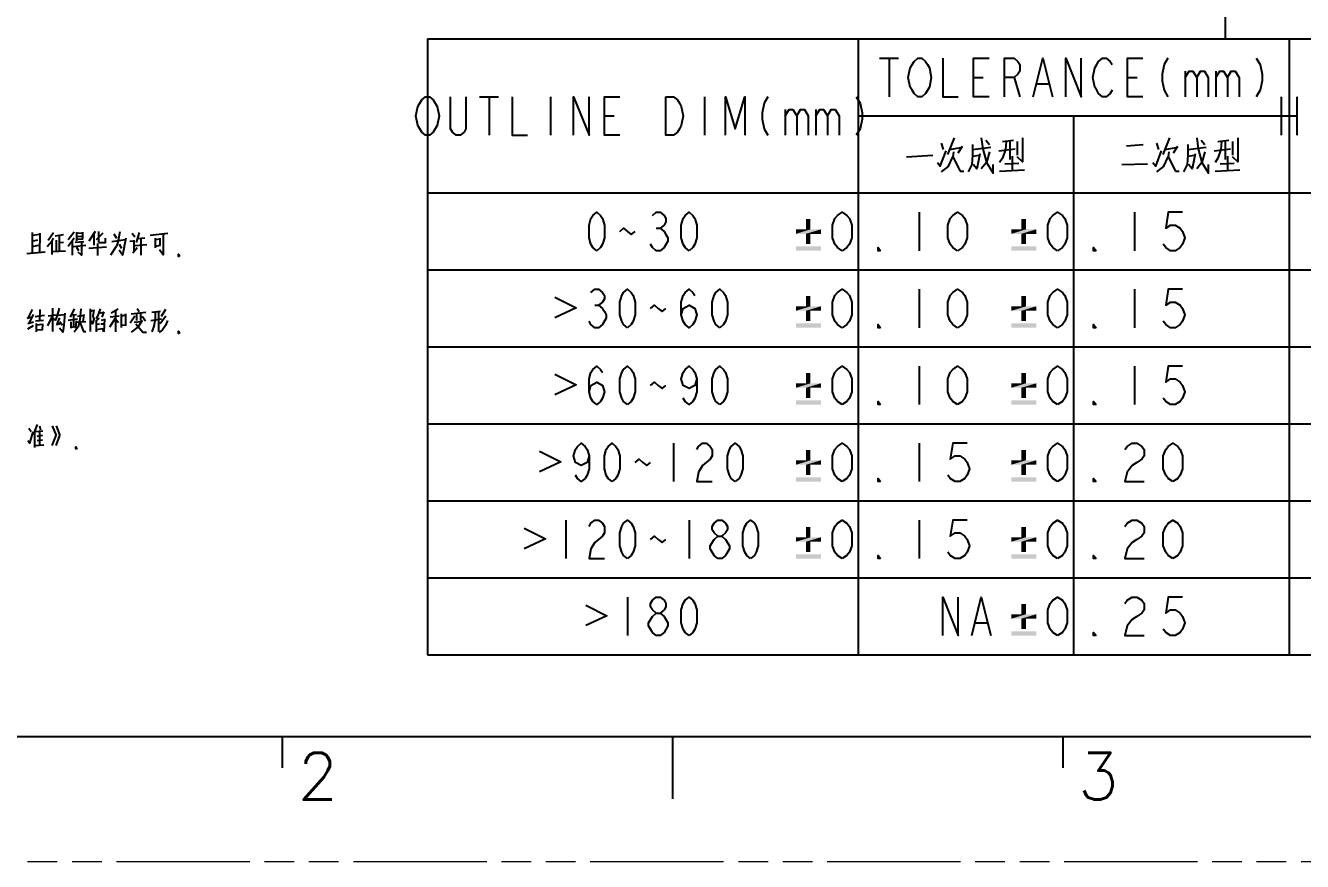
# Model space of a CAD drawing. Header units: millimetres. Extents: x 7 to 507, y -14 to 339.
# Drawn here: x 92.7 to 192.3, y -14.1 to 51.1 of the extents above; entities that cross this region are included whole.
import ezdxf

# ---------------------------------------------------------------- set-up
doc = ezdxf.new("R2010")
doc.units = ezdxf.units.MM
doc.header["$LTSCALE"] = 23.1
doc.linetypes.add('PHANTOM', pattern=[0.8, 0.45, -0.05, 0.1, -0.05, 0.1, -0.05])
doc.layers.get('0').update_dxf_attribs({"linetype": 'CONTINUOUS'})
doc.layers.add('0PAPERF', color=2, linetype='PHANTOM', lineweight=9, plot=False)
doc.styles.add('SIMPLEX', font='simplex.shx')

msp = doc.modelspace()

# ---------------------------------------------------------------- linework, layer by layer
at = {"color": 7}
msp.add_line((186.2401, 320.7442), (186.2401, 50.0081), dxfattribs=at)
at = {"color": 2}
for p, q in [((124.0115, 50.0081), (260.8115, 50.0081)), ((124.0115, 50.0081), (124.0115, 2.0081)), ((157.6115, 50.0081), (157.6115, 2.0081)), ((191.2115, 50.0081), (191.2115, 2.0081)), ((159.2615, 48.5081), (160.7615, 48.5081)), ((160.0115, 48.5081), (160.0115, 45.5081)), ((166.6115, 47.0081), (167.3615, 47.0081)), ((169.7615, 47.0081), (170.2115, 45.5081)), ((178.6115, 47.0081), (179.3615, 47.0081)), ((183.1115, 47.5081), (183.1115, 45.5081)), ((185.5115, 47.5081), (185.5115, 45.5081)), ((171.5615, 46.5081), (172.4615, 46.5081)), ((128.0615, 45.5081), (129.5615, 45.5081)), ((128.8115, 45.5081), (128.8115, 42.5081)), ((133.6115, 45.5081), (133.6115, 42.5081)), ((145.6115, 45.5081), (145.6115, 42.5081)), ((190.6115, 45.5081), (190.6115, 42.5081)), ((191.8115, 45.5081), (191.8115, 42.5081)), ((137.8115, 44.0081), (138.5615, 44.0081)), ((151.9115, 44.5081), (151.9115, 42.5081)), ((154.3115, 44.5081), (154.3115, 42.5081)), ((157.6115, 44.0081), (191.8115, 44.0081)), ((174.4115, 44.0081), (174.4115, 2.0081)), ((164.0686, 41.879), (164.24, 41.3952)), ((165.0972, 42.3145), (164.5829, 41.0081)), ((167.5543, 42.121), (167.84, 41.7823)), ((168.8686, 42.0242), (169.7258, 42.121)), ((169.44, 42.0726), (169.44, 40.621)), ((170.0115, 42.0242), (170.0115, 40.9597)), ((180.8686, 41.879), (181.04, 41.3952)), ((181.8972, 42.3145), (181.3829, 41.0081)), ((184.3543, 42.121), (184.64, 41.7823)), ((185.6686, 42.0242), (186.5258, 42.121)), ((186.24, 42.0726), (186.24, 40.621)), ((186.8115, 42.0242), (186.8115, 40.9597)), ((161.3829, 40.8145), (163.44, 40.9597)), ((164.7543, 41.3952), (165.6115, 41.5403)), ((165.7258, 41.6371), (165.3829, 41.1048)), ((166.5258, 41.3952), (167.9543, 41.5887)), ((166.5258, 40.8629), (167.04, 40.9597)), ((168.5829, 41.2984), (169.84, 41.4436)), ((169.6115, 40.8629), (169.6115, 39.7984)), ((178.5258, 41.6855), (179.84, 41.7823)), ((181.5543, 41.3952), (182.4115, 41.5403)), ((182.5258, 41.6371), (182.1829, 41.1048)), ((183.3258, 41.3952), (184.7543, 41.5887)), ((183.3258, 40.8629), (183.84, 40.9597)), ((185.3829, 41.2984), (186.64, 41.4436)), ((186.4115, 40.8629), (186.4115, 39.7984)), ((164.64, 40.0887), (164.0686, 39.6532)), ((164.64, 40.0887), (164.9829, 40.8145)), ((169.04, 40.2823), (170.1258, 40.3306)), ((178.1829, 40.2339), (180.1829, 40.2823)), ((181.44, 40.0887), (180.8686, 39.6532)), ((181.44, 40.0887), (181.7829, 40.8145)), ((185.84, 40.2823), (186.9258, 40.3306)), ((165.5543, 39.7016), (165.84, 39.7016)), ((168.64, 39.7016), (170.5829, 39.7984)), ((182.3543, 39.7016), (182.64, 39.7016)), ((185.44, 39.7016), (187.3829, 39.7984)), ((124.0115, 38.0081), (260.8115, 38.0081)), ((162.3576, 36.5081), (162.3576, 33.5081)), ((179.1576, 36.5081), (179.1576, 33.5081)), ((93.175, 34.9313), (93.175, 33.3506)), ((93.7845, 34.8668), (93.7465, 33.3506)), ((94.4322, 34.3184), (94.8512, 34.9313)), ((96.4512, 34.9635), (95.9941, 34.3506)), ((96.6417, 34.9635), (96.6417, 34.2861)), ((96.6417, 34.8668), (97.0988, 34.899)), ((97.0988, 34.9635), (97.0988, 34.4152)), ((98.0893, 34.9958), (97.5941, 34.2539)), ((98.6988, 34.8668), (98.1655, 34.3506)), ((99.9179, 34.3184), (100.0322, 34.9958)), ((100.9846, 34.8668), (101.175, 34.5765)), ((101.5179, 34.9313), (101.2893, 34.1571)), ((102.3941, 34.7055), (103.7655, 34.8668)), ((141.8615, 35.2581), (142.1615, 35.2581)), ((93.175, 34.7055), (93.7845, 34.8023)), ((93.175, 34.2539), (93.6322, 34.3506)), ((93.175, 33.8345), (93.6703, 33.9313)), ((94.6988, 34.2216), (94.356, 33.8023)), ((94.6988, 34.2216), (94.8512, 34.4797)), ((94.6988, 34.2216), (94.6988, 33.2216)), ((94.9655, 34.6732), (95.6131, 34.77)), ((95.0417, 34.3184), (95.0417, 33.4152)), ((95.3084, 33.4474), (95.3084, 34.7055)), ((95.6131, 34.1571), (95.3084, 34.1248)), ((96.4512, 34.4797), (95.9941, 33.8345)), ((96.2988, 34.2539), (96.2988, 33.1571)), ((96.4131, 33.8345), (97.3655, 33.9313)), ((97.2131, 34.1894), (96.5274, 34.1571)), ((96.6417, 34.6087), (97.0226, 34.641)), ((97.1369, 34.4152), (96.6417, 34.3829)), ((97.975, 34.77), (97.975, 33.9313)), ((98.2798, 34.0603), (98.2798, 33.1248)), ((99.3084, 33.1894), (99.7655, 33.8668)), ((99.3846, 34.2216), (100.4512, 34.3829)), ((99.5369, 34.8345), (99.7655, 34.4797)), ((99.9179, 34.3184), (99.7655, 33.8668)), ((99.956, 34.0281), (100.1465, 33.7055)), ((101.1369, 34.2539), (100.7941, 34.2216)), ((101.1369, 33.4797), (101.1369, 34.3184)), ((102.1274, 33.9635), (101.2131, 33.899)), ((101.3655, 34.4474), (101.975, 34.5119)), ((101.6703, 33.1571), (101.6703, 34.4797)), ((102.775, 34.4797), (102.775, 33.7377)), ((103.156, 34.4152), (102.775, 34.3506)), ((102.775, 33.8668), (103.1941, 33.9313)), ((103.156, 33.9313), (103.156, 34.4797)), ((92.756, 33.2861), (94.2036, 33.4152)), ((95.7655, 33.4797), (94.775, 33.4152)), ((96.6417, 33.77), (96.7941, 33.5119)), ((97.5941, 33.7055), (98.9655, 33.8023)), ((101.3655, 33.7377), (101.0226, 33.3184)), ((124.0115, 32.0081), (260.8115, 32.0081)), ((162.3576, 30.5081), (162.3576, 27.5081)), ((179.1576, 30.5081), (179.1576, 27.5081)), ((93.175, 28.9313), (92.8322, 28.2539)), ((93.7845, 28.9313), (93.7465, 28.0926)), ((94.775, 29.0281), (94.775, 27.2216)), ((96.4512, 28.9635), (96.1465, 28.3184)), ((97.7084, 28.9635), (97.7084, 27.2216)), ((97.975, 28.899), (97.8988, 28.4152)), ((99.3465, 28.6732), (99.8798, 28.9635)), ((101.3655, 28.9958), (101.5179, 28.77)), ((103.575, 28.9313), (103.2322, 28.3829)), ((137.0615, 29.2581), (137.3615, 29.2581)), ((92.7941, 28.2539), (93.175, 28.3506)), ((93.2893, 27.9313), (92.8322, 27.8023)), ((93.2512, 28.5442), (92.9084, 27.8345)), ((94.1274, 28.4474), (93.4036, 28.3506)), ((93.4417, 28.0281), (94.0512, 28.0926)), ((94.3941, 27.641), (94.775, 28.4152)), ((95.0417, 28.4797), (94.4322, 28.4152)), ((94.775, 28.2539), (94.9655, 28.0926)), ((95.1179, 27.77), (95.3465, 28.2861)), ((95.156, 28.4797), (95.7274, 28.5442)), ((95.5369, 27.6732), (95.3465, 27.9636)), ((95.9941, 28.0926), (96.7179, 28.1894)), ((96.1846, 27.9636), (96.1846, 27.4797)), ((96.2226, 28.5119), (96.6417, 28.5442)), ((96.4131, 28.5119), (96.4131, 27.5765)), ((96.6036, 28.0281), (96.5655, 27.4797)), ((96.6417, 27.9313), (97.3655, 27.9958)), ((96.7179, 28.4152), (97.2131, 28.4797)), ((97.2131, 28.5442), (97.1369, 27.9636)), ((97.7084, 28.8023), (97.975, 28.8668)), ((98.1655, 28.0281), (98.4322, 28.2539)), ((98.1655, 28.0926), (98.1655, 27.1894)), ((98.356, 28.641), (98.775, 28.7055)), ((98.5845, 28.0926), (98.8131, 28.1571)), ((98.775, 28.7377), (98.6226, 28.3184)), ((98.8131, 28.1894), (98.775, 27.1894)), ((99.2322, 27.5765), (99.6893, 28.2539)), ((99.956, 28.4152), (99.2703, 28.3184)), ((99.6893, 28.8345), (99.6893, 27.1894)), ((99.6893, 28.1894), (99.9179, 27.899)), ((100.1084, 28.5765), (100.1084, 27.5119)), ((100.4893, 28.4797), (100.1084, 28.4152)), ((100.4893, 27.7377), (100.4893, 28.5765)), ((101.175, 28.4152), (100.8322, 27.8668)), ((100.9084, 28.5765), (102.0512, 28.7055)), ((101.1369, 27.9313), (101.7084, 27.9958)), ((101.3274, 28.6087), (101.3274, 28.0603)), ((101.6322, 28.641), (101.6322, 28.0603)), ((101.7465, 28.4152), (102.0131, 28.0281)), ((102.4322, 28.0603), (103.2703, 28.1894)), ((102.5084, 28.7055), (103.1941, 28.8023)), ((102.6988, 27.6732), (102.775, 28.0281)), ((102.775, 28.7055), (102.775, 28.0281)), ((103.0417, 28.77), (103.0417, 27.2216)), ((103.6131, 28.4152), (103.156, 27.8023)), ((92.8322, 27.4152), (93.2893, 27.6732)), ((93.5179, 27.1894), (93.5179, 27.8345)), ((93.5179, 27.7377), (93.975, 27.77)), ((94.0131, 27.3506), (93.5179, 27.3184)), ((93.975, 27.3506), (94.0131, 27.8023)), ((95.4226, 27.8023), (95.0417, 27.7377)), ((96.1846, 27.5442), (96.5655, 27.6087)), ((96.756, 27.5765), (96.4512, 27.1571)), ((98.1655, 27.77), (98.4322, 27.8023)), ((98.5465, 27.8023), (98.8131, 27.8023)), ((100.1084, 27.7055), (100.5274, 27.7377)), ((102.6988, 27.7055), (102.5084, 27.1894)), ((124.0115, 26.0081), (260.8115, 26.0081)), ((162.3576, 24.5081), (162.3576, 21.5081)), ((179.1576, 24.5081), (179.1576, 21.5081)), ((93.556, 19.9635), (93.2512, 19.1571)), ((124.0115, 20.0081), (260.8115, 20.0081)), ((93.0988, 19.3829), (92.9084, 19.641)), ((93.3655, 19.4474), (93.3655, 18.1571)), ((93.4036, 19.4152), (94.0131, 19.4797)), ((93.556, 19.0603), (94.0131, 19.1248)), ((93.7465, 19.8668), (93.8226, 19.5442)), ((93.7465, 19.4152), (93.7465, 18.3506)), ((94.7369, 19.8668), (95.0417, 19.0926)), ((94.7369, 18.3184), (95.0417, 19.0926)), ((95.0417, 19.8668), (95.3465, 19.0926)), ((95.0417, 18.3184), (95.3465, 19.0926)), ((93.3655, 18.3184), (94.0893, 18.3829)), ((93.556, 18.7055), (93.975, 18.77)), ((143.2115, 18.5081), (143.2115, 15.5081)), ((162.3576, 18.5081), (162.3576, 15.5081)), ((124.0115, 14.0081), (260.8115, 14.0081)), ((134.8115, 12.5081), (134.8115, 9.5081)), ((144.4115, 12.5081), (144.4115, 9.5081)), ((162.3576, 12.5081), (162.3576, 9.5081)), ((124.0115, 8.0081), (260.8115, 8.0081)), ((139.6115, 6.5081), (139.6115, 3.5081)), ((166.7615, 4.5081), (167.6615, 4.5081)), ((141.8615, 3.5081), (141.5615, 3.7581)), ((124.0115, 2.0081), (260.8115, 2.0081)), ((122.4554, -4.3541), (266.0954, -4.3541))]:
    msp.add_line(p, q, dxfattribs=at)
for p, q in [((21.3585, -4.3541), (491.3508, -4.3541)), ((112.6782, -4.3541), (112.6782, -6.7893)), ((143.1182, -4.3541), (143.1182, -9.2245)), ((173.5581, -4.3541), (173.5581, -6.7893))]:
    msp.add_line(p, q)
for points in [[(162.8615, 45.7581), (162.5615, 45.5081), (162.2615, 45.5081), (161.9615, 45.7581), (161.8115, 46.0081), (161.6615, 46.2581), (161.5115, 47.0081), (161.6615, 47.7581), (161.9615, 48.2581)], [(161.9615, 48.2581), (162.2615, 48.5081), (162.5615, 48.5081), (162.8615, 48.2581), (163.0115, 48.0081), (163.1615, 47.7581), (163.3115, 47.0081), (163.1615, 46.2581), (162.8615, 45.7581)], [(164.2115, 48.5081), (164.2115, 45.5081), (165.4115, 45.5081)], [(167.8115, 45.5081), (166.6115, 45.5081), (166.6115, 48.5081), (167.8115, 48.5081)], [(169.0115, 45.5081), (169.0115, 48.5081), (169.7615, 48.5081), (170.0615, 48.2581), (170.2115, 48.0081), (170.2115, 47.5081), (170.0615, 47.2581), (169.7615, 47.0081), (169.0115, 47.0081)], [(171.2615, 45.5081), (172.0115, 48.5081), (172.7615, 45.5081)], [(173.8115, 45.5081), (173.8115, 48.5081), (175.0115, 45.5081), (175.0115, 48.5081)], [(177.4115, 46.0081), (177.2615, 45.7581), (176.9615, 45.5081), (176.6615, 45.5081), (176.3615, 45.7581), (176.2115, 46.0081), (176.0615, 46.2581), (175.9115, 47.0081), (176.0615, 47.7581), (176.2115, 48.0081), (176.3615, 48.2581), (176.6615, 48.5081), (176.9615, 48.5081), (177.2615, 48.2581), (177.4115, 48.0081)], [(179.8115, 45.5081), (178.6115, 45.5081), (178.6115, 48.5081), (179.8115, 48.5081)], [(181.7615, 48.5081), (181.4615, 48.0081), (181.3115, 47.2581), (181.3115, 46.7581), (181.4615, 46.0081), (181.7615, 45.5081)], [(188.6615, 48.5081), (188.9615, 48.0081), (189.1115, 47.2581), (189.1115, 46.7581), (188.9615, 46.0081), (188.6615, 45.5081)], [(183.1115, 47.0081), (183.4115, 47.5081), (183.7115, 47.5081), (184.0115, 47.0081), (184.0115, 45.5081)], [(184.0115, 47.0081), (184.3115, 47.5081), (184.6115, 47.5081), (184.9115, 47.0081), (184.9115, 45.5081)], [(185.5115, 47.0081), (185.8115, 47.5081), (186.1115, 47.5081), (186.4115, 47.0081), (186.4115, 45.5081)], [(186.4115, 47.0081), (186.7115, 47.5081), (187.0115, 47.5081), (187.3115, 47.0081), (187.3115, 45.5081)], [(124.6115, 43.0081), (124.4615, 42.7581), (124.1615, 42.5081), (123.8615, 42.5081), (123.5615, 42.7581), (123.4115, 43.0081), (123.2615, 43.2581), (123.1115, 44.0081), (123.2615, 44.7581), (123.4115, 45.0081), (123.5615, 45.2581), (123.8615, 45.5081), (124.1615, 45.5081), (124.4615, 45.2581), (124.6115, 45.0081), (124.7615, 44.7581), (124.9115, 44.0081), (124.7615, 43.2581), (124.6115, 43.0081)], [(127.0115, 45.5081), (127.0115, 43.0081), (126.8615, 42.7581), (126.5615, 42.5081), (126.2615, 42.5081), (125.9615, 42.7581), (125.8115, 43.0081), (125.8115, 45.5081)], [(130.6115, 45.5081), (130.6115, 42.5081), (131.8115, 42.5081)], [(135.4115, 42.5081), (135.4115, 45.5081), (136.6115, 42.5081), (136.6115, 45.5081)], [(139.0115, 42.5081), (137.8115, 42.5081), (137.8115, 45.5081), (139.0115, 45.5081)], [(142.6115, 45.5081), (143.2115, 45.5081), (143.5115, 45.2581), (143.6615, 45.0081), (143.8115, 44.7581), (143.9615, 44.0081), (143.8115, 43.2581), (143.6615, 43.0081), (143.5115, 42.7581), (143.2115, 42.5081), (142.6115, 42.5081), (142.6115, 45.5081)], [(147.2615, 42.5081), (147.2615, 45.5081), (148.0115, 43.0081), (148.7615, 45.5081), (148.7615, 42.5081)], [(150.5615, 45.5081), (150.2615, 45.0081), (150.1115, 44.2581), (150.1115, 43.7581), (150.2615, 43.0081), (150.5615, 42.5081)], [(157.4615, 45.5081), (157.7615, 45.0081), (157.9115, 44.2581), (157.9115, 43.7581), (157.7615, 43.0081), (157.4615, 42.5081)], [(151.9115, 44.0081), (152.2115, 44.5081), (152.5115, 44.5081), (152.8115, 44.0081), (152.8115, 42.5081)], [(152.8115, 44.0081), (153.1115, 44.5081), (153.4115, 44.5081), (153.7115, 44.0081), (153.7115, 42.5081)], [(154.3115, 44.0081), (154.6115, 44.5081), (154.9115, 44.5081), (155.2115, 44.0081), (155.2115, 42.5081)], [(155.2115, 44.0081), (155.5115, 44.5081), (155.8115, 44.5081), (156.1115, 44.0081), (156.1115, 42.5081)], [(167.2115, 42.3145), (167.3258, 41.4436), (167.6115, 40.379), (168.1258, 39.5565), (168.1258, 40.2339)], [(169.1543, 42.0242), (169.0972, 41.3952), (168.8686, 40.7177), (168.64, 40.379)], [(170.4115, 42.3145), (170.4115, 40.4274), (170.0115, 40.8145)], [(184.0115, 42.3145), (184.1258, 41.4436), (184.4115, 40.379), (184.9258, 39.5565), (184.9258, 40.2339)], [(185.9543, 42.0242), (185.8972, 41.3952), (185.6686, 40.7177), (185.44, 40.379)], [(187.2115, 42.3145), (187.2115, 40.4274), (186.8115, 40.8145)], [(163.7829, 40.379), (164.0115, 40.0887), (164.4686, 41.2984)], [(165.0401, 41.2016), (164.9829, 40.8145), (165.5543, 39.7016)], [(166.5258, 41.7823), (166.5258, 40.9597), (166.4686, 40.2339), (166.1829, 39.6532)], [(167.0972, 41.0565), (166.8686, 39.8952), (166.5829, 40.2339)], [(167.84, 41.2016), (167.6115, 40.379), (167.2115, 39.8952)], [(180.5829, 40.379), (180.8115, 40.0887), (181.2686, 41.2984)], [(181.8401, 41.2016), (181.7829, 40.8145), (182.3543, 39.7016)], [(183.3258, 41.7823), (183.3258, 40.9597), (183.2686, 40.2339), (182.9829, 39.6532)], [(183.8972, 41.0565), (183.6686, 39.8952), (183.3829, 40.2339)], [(184.64, 41.2016), (184.4115, 40.379), (184.0115, 39.8952)], [(137.2115, 33.5081), (136.9115, 33.7581), (136.7615, 34.0081), (136.6115, 34.5081), (136.6115, 35.5081), (136.7615, 36.0081), (136.9115, 36.2581), (137.2115, 36.5081), (137.5115, 36.2581), (137.6615, 36.0081), (137.8115, 35.5081), (137.8115, 34.5081), (137.6615, 34.0081), (137.5115, 33.7581), (137.2115, 33.5081)], [(141.5615, 36.2581), (141.8615, 36.5081), (142.1615, 36.5081), (142.4615, 36.2581), (142.6115, 36.0081), (142.6115, 35.7581), (142.4615, 35.5081), (142.1615, 35.2581), (142.4615, 35.0081), (142.6115, 34.7581), (142.7615, 34.5081), (142.7615, 34.2581)], [(144.4115, 33.5081), (144.1115, 33.7581), (143.9615, 34.0081), (143.8115, 34.5081), (143.8115, 35.5081), (143.9615, 36.0081), (144.1115, 36.2581), (144.4115, 36.5081), (144.7115, 36.2581), (144.8615, 36.0081), (145.0115, 35.5081), (145.0115, 34.5081), (144.8615, 34.0081), (144.7115, 33.7581), (144.4115, 33.5081)], [(156.3576, 33.5081), (155.9826, 33.7581), (155.7951, 34.0081), (155.6076, 34.5081), (155.6076, 35.5081), (155.7951, 36.0081), (155.9826, 36.2581), (156.3576, 36.5081), (156.7326, 36.2581), (156.9201, 36.0081), (157.1076, 35.5081), (157.1076, 34.5081), (156.9201, 34.0081), (156.7326, 33.7581), (156.3576, 33.5081)], [(165.3576, 33.5081), (164.9826, 33.7581), (164.7951, 34.0081), (164.6076, 34.5081), (164.6076, 35.5081), (164.7951, 36.0081), (164.9826, 36.2581), (165.3576, 36.5081), (165.7326, 36.2581), (165.9201, 36.0081), (166.1076, 35.5081), (166.1076, 34.5081), (165.9201, 34.0081), (165.7326, 33.7581), (165.3576, 33.5081)], [(173.1576, 33.5081), (172.7826, 33.7581), (172.5951, 34.0081), (172.4076, 34.5081), (172.4076, 35.5081), (172.5951, 36.0081), (172.7826, 36.2581), (173.1576, 36.5081), (173.5326, 36.2581), (173.7201, 36.0081), (173.9076, 35.5081), (173.9076, 34.5081), (173.7201, 34.0081), (173.5326, 33.7581), (173.1576, 33.5081)], [(182.9076, 36.5081), (181.7826, 36.5081), (181.5951, 35.2581), (181.9701, 35.5081), (182.3451, 35.5081), (182.7201, 35.2581), (182.9076, 35.0081), (183.0951, 34.5081), (182.9076, 34.0081), (182.7201, 33.7581), (182.3451, 33.5081), (181.9701, 33.5081), (181.5951, 33.7581), (181.4076, 34.0081)], [(98.356, 34.9958), (98.356, 34.1894), (98.3941, 34.1571)], [(139.0115, 35.0081), (139.3115, 35.2581), (139.6115, 35.0081), (139.9115, 34.7581), (140.2115, 35.0081)], [(97.0226, 34.1894), (97.0226, 33.1571), (96.756, 33.3829)], [(98.3941, 34.1571), (98.8893, 34.1571), (98.8893, 34.4797)], [(100.4893, 34.4797), (100.2226, 33.1571), (99.956, 33.5442)], [(103.3845, 34.8023), (103.3845, 33.1894), (103.1179, 33.5764)], [(142.7615, 34.2581), (142.4615, 33.7581), (142.1615, 33.5081), (141.8615, 33.5081), (141.5615, 33.7581), (141.4115, 34.0081)], [(104.6798, 33.0603), (104.5798, 33.0603), (104.5798, 33.227), (104.6798, 33.0603)], [(159.3576, 33.5081), (159.1701, 33.5081), (159.1701, 33.7581), (159.3576, 33.5081)], [(176.1576, 33.5081), (175.9701, 33.5081), (175.9701, 33.7581), (176.1576, 33.5081)], [(136.7615, 30.2581), (137.0615, 30.5081), (137.3615, 30.5081), (137.6615, 30.2581), (137.8115, 30.0081), (137.8115, 29.7581), (137.6615, 29.5081), (137.3615, 29.2581), (137.6615, 29.0081), (137.8115, 28.7581), (137.9615, 28.5081), (137.9615, 28.2581), (137.6615, 27.7581)], [(139.6115, 27.5081), (139.3115, 27.7581), (139.1615, 28.0081), (139.0115, 28.5081), (139.0115, 29.5081), (139.1615, 30.0081), (139.3115, 30.2581), (139.6115, 30.5081), (139.9115, 30.2581), (140.0615, 30.0081), (140.2115, 29.5081), (140.2115, 28.5081), (140.0615, 28.0081), (139.9115, 27.7581), (139.6115, 27.5081)], [(143.8115, 28.5081), (143.9615, 29.0081), (144.4115, 29.2581), (144.8615, 29.0081), (145.0115, 28.5081), (144.8615, 28.0081), (144.7115, 27.7581), (144.4115, 27.5081), (144.1115, 27.7581), (143.9615, 28.0081), (143.8115, 28.5081), (143.8115, 29.5081), (143.9615, 30.0081), (144.1115, 30.2581), (144.4115, 30.5081), (144.7115, 30.2581), (144.8615, 30.0081)], [(146.8115, 27.5081), (146.5115, 27.7581), (146.3615, 28.0081), (146.2115, 28.5081), (146.2115, 29.5081), (146.3615, 30.0081), (146.5115, 30.2581), (146.8115, 30.5081), (147.1115, 30.2581), (147.2615, 30.0081), (147.4115, 29.5081), (147.4115, 28.5081), (147.2615, 28.0081), (147.1115, 27.7581), (146.8115, 27.5081)], [(156.3576, 27.5081), (155.9826, 27.7581), (155.7951, 28.0081), (155.6076, 28.5081), (155.6076, 29.5081), (155.7951, 30.0081), (155.9826, 30.2581), (156.3576, 30.5081), (156.7326, 30.2581), (156.9201, 30.0081), (157.1076, 29.5081), (157.1076, 28.5081), (156.9201, 28.0081), (156.7326, 27.7581), (156.3576, 27.5081)], [(165.3576, 27.5081), (164.9826, 27.7581), (164.7951, 28.0081), (164.6076, 28.5081), (164.6076, 29.5081), (164.7951, 30.0081), (164.9826, 30.2581), (165.3576, 30.5081), (165.7326, 30.2581), (165.9201, 30.0081), (166.1076, 29.5081), (166.1076, 28.5081), (165.9201, 28.0081), (165.7326, 27.7581), (165.3576, 27.5081)], [(173.1576, 27.5081), (172.7826, 27.7581), (172.5951, 28.0081), (172.4076, 28.5081), (172.4076, 29.5081), (172.5951, 30.0081), (172.7826, 30.2581), (173.1576, 30.5081), (173.5326, 30.2581), (173.7201, 30.0081), (173.9076, 29.5081), (173.9076, 28.5081), (173.7201, 28.0081), (173.5326, 27.7581), (173.1576, 27.5081)], [(182.9076, 30.5081), (181.7826, 30.5081), (181.5951, 29.2581), (181.9701, 29.5081), (182.3451, 29.5081), (182.7201, 29.2581), (182.9076, 29.0081), (183.0951, 28.5081), (182.9076, 28.0081), (182.7201, 27.7581), (182.3451, 27.5081), (181.9701, 27.5081), (181.5951, 27.7581), (181.4076, 28.0081)], [(95.0036, 28.0281), (95.156, 28.4474), (95.3084, 29.0281)], [(96.9845, 28.9635), (96.9084, 28.1571), (96.756, 27.5442)], [(98.4703, 28.9635), (98.3179, 28.5442), (98.1655, 28.1894)], [(133.9543, 29.879), (135.6115, 29.0565), (133.9543, 28.2823)], [(141.4115, 29.0081), (141.7115, 29.2581), (142.0115, 29.0081), (142.3115, 28.7581), (142.6115, 29.0081)], [(95.7274, 28.641), (95.6512, 27.7055), (95.575, 27.1571), (95.3084, 27.4797)], [(96.9084, 27.9313), (97.175, 27.2216), (97.3655, 27.2216)], [(97.8988, 28.4152), (97.975, 28.1894), (97.8988, 27.8023), (97.7846, 28.0281)], [(101.7465, 28.0603), (101.4417, 27.5765), (100.9084, 27.1571)], [(103.7274, 28.0603), (103.575, 27.6732), (103.3465, 27.3506), (103.0798, 27.1248)], [(137.6615, 27.7581), (137.3615, 27.5081), (137.0615, 27.5081), (136.7615, 27.7581), (136.6115, 28.0081)], [(98.775, 27.1894), (98.6988, 27.4152), (98.1655, 27.3506)], [(101.2512, 27.8023), (101.8226, 27.1571), (102.0893, 27.1571)], [(104.6798, 27.0603), (104.5798, 27.0603), (104.5798, 27.227), (104.6798, 27.0603)], [(159.3576, 27.5081), (159.1701, 27.5081), (159.1701, 27.7581), (159.3576, 27.5081)], [(176.1576, 27.5081), (175.9701, 27.5081), (175.9701, 27.7581), (176.1576, 27.5081)], [(136.6115, 22.5081), (136.7615, 23.0081), (137.2115, 23.2581), (137.6615, 23.0081), (137.8115, 22.5081), (137.6615, 22.0081), (137.5115, 21.7581), (137.2115, 21.5081), (136.9115, 21.7581), (136.7615, 22.0081), (136.6115, 22.5081), (136.6115, 23.5081), (136.7615, 24.0081), (136.9115, 24.2581), (137.2115, 24.5081), (137.5115, 24.2581), (137.6615, 24.0081)], [(139.6115, 21.5081), (139.3115, 21.7581), (139.1615, 22.0081), (139.0115, 22.5081), (139.0115, 23.5081), (139.1615, 24.0081), (139.3115, 24.2581), (139.6115, 24.5081), (139.9115, 24.2581), (140.0615, 24.0081), (140.2115, 23.5081), (140.2115, 22.5081), (140.0615, 22.0081), (139.9115, 21.7581), (139.6115, 21.5081)], [(145.0115, 23.5081), (144.8615, 23.0081), (144.4115, 22.7581), (143.9615, 23.0081), (143.8115, 23.5081), (143.9615, 24.0081), (144.1115, 24.2581), (144.4115, 24.5081), (144.7115, 24.2581), (144.8615, 24.0081), (145.0115, 23.5081), (145.0115, 22.5081), (144.8615, 22.0081), (144.7115, 21.7581), (144.4115, 21.5081), (144.1115, 21.7581), (143.9615, 22.0081)], [(146.8115, 21.5081), (146.5115, 21.7581), (146.3615, 22.0081), (146.2115, 22.5081), (146.2115, 23.5081), (146.3615, 24.0081), (146.5115, 24.2581), (146.8115, 24.5081), (147.1115, 24.2581), (147.2615, 24.0081), (147.4115, 23.5081), (147.4115, 22.5081), (147.2615, 22.0081), (147.1115, 21.7581), (146.8115, 21.5081)], [(156.3576, 21.5081), (155.9826, 21.7581), (155.7951, 22.0081), (155.6076, 22.5081), (155.6076, 23.5081), (155.7951, 24.0081), (155.9826, 24.2581), (156.3576, 24.5081), (156.7326, 24.2581), (156.9201, 24.0081), (157.1076, 23.5081), (157.1076, 22.5081), (156.9201, 22.0081), (156.7326, 21.7581), (156.3576, 21.5081)], [(165.3576, 21.5081), (164.9826, 21.7581), (164.7951, 22.0081), (164.6076, 22.5081), (164.6076, 23.5081), (164.7951, 24.0081), (164.9826, 24.2581), (165.3576, 24.5081), (165.7326, 24.2581), (165.9201, 24.0081), (166.1076, 23.5081), (166.1076, 22.5081), (165.9201, 22.0081), (165.7326, 21.7581), (165.3576, 21.5081)], [(173.1576, 21.5081), (172.7826, 21.7581), (172.5951, 22.0081), (172.4076, 22.5081), (172.4076, 23.5081), (172.5951, 24.0081), (172.7826, 24.2581), (173.1576, 24.5081), (173.5326, 24.2581), (173.7201, 24.0081), (173.9076, 23.5081), (173.9076, 22.5081), (173.7201, 22.0081), (173.5326, 21.7581), (173.1576, 21.5081)], [(182.9076, 24.5081), (181.7826, 24.5081), (181.5951, 23.2581), (181.9701, 23.5081), (182.3451, 23.5081), (182.7201, 23.2581), (182.9076, 23.0081), (183.0951, 22.5081), (182.9076, 22.0081), (182.7201, 21.7581), (182.3451, 21.5081), (181.9701, 21.5081), (181.5951, 21.7581), (181.4076, 22.0081)], [(133.9543, 23.879), (135.6115, 23.0565), (133.9543, 22.2823)], [(141.4115, 23.0081), (141.7115, 23.2581), (142.0115, 23.0081), (142.3115, 22.7581), (142.6115, 23.0081)], [(159.3576, 21.5081), (159.1701, 21.5081), (159.1701, 21.7581), (159.3576, 21.5081)], [(176.1576, 21.5081), (175.9701, 21.5081), (175.9701, 21.7581), (176.1576, 21.5081)], [(92.8322, 18.7055), (92.9845, 18.5119), (93.2512, 19.3829)], [(96.6798, 18.0603), (96.5798, 18.0603), (96.5798, 18.227), (96.6798, 18.0603)], [(136.6115, 17.5081), (136.4615, 17.0081), (136.0115, 16.7581), (135.5615, 17.0081), (135.4115, 17.5081), (135.5615, 18.0081), (135.7115, 18.2581), (136.0115, 18.5081), (136.3115, 18.2581), (136.4615, 18.0081), (136.6115, 17.5081), (136.6115, 16.5081), (136.4615, 16.0081), (136.3115, 15.7581), (136.0115, 15.5081), (135.7115, 15.7581), (135.5615, 16.0081)], [(138.4115, 15.5081), (138.1115, 15.7581), (137.9615, 16.0081), (137.8115, 16.5081), (137.8115, 17.5081), (137.9615, 18.0081), (138.1115, 18.2581), (138.4115, 18.5081), (138.7115, 18.2581), (138.8615, 18.0081), (139.0115, 17.5081), (139.0115, 16.5081), (138.8615, 16.0081), (138.7115, 15.7581), (138.4115, 15.5081)], [(145.0115, 18.0081), (145.1615, 18.2581), (145.4615, 18.5081), (145.7615, 18.5081), (146.0615, 18.2581), (146.2115, 18.0081), (146.2115, 17.5081), (146.0615, 17.2581)], [(148.0115, 15.5081), (147.7115, 15.7581), (147.5615, 16.0081), (147.4115, 16.5081), (147.4115, 17.5081), (147.5615, 18.0081), (147.7115, 18.2581), (148.0115, 18.5081), (148.3115, 18.2581), (148.4615, 18.0081), (148.6115, 17.5081), (148.6115, 16.5081), (148.4615, 16.0081), (148.3115, 15.7581), (148.0115, 15.5081)], [(156.3576, 15.5081), (155.9826, 15.7581), (155.7951, 16.0081), (155.6076, 16.5081), (155.6076, 17.5081), (155.7951, 18.0081), (155.9826, 18.2581), (156.3576, 18.5081), (156.7326, 18.2581), (156.9201, 18.0081), (157.1076, 17.5081), (157.1076, 16.5081), (156.9201, 16.0081), (156.7326, 15.7581), (156.3576, 15.5081)], [(166.1076, 18.5081), (164.9826, 18.5081), (164.7951, 17.2581), (165.1701, 17.5081), (165.5451, 17.5081), (165.9201, 17.2581), (166.1076, 17.0081), (166.2951, 16.5081), (166.1076, 16.0081), (165.9201, 15.7581), (165.5451, 15.5081), (165.1701, 15.5081), (164.7951, 15.7581), (164.6076, 16.0081)], [(173.1576, 15.5081), (172.7826, 15.7581), (172.5951, 16.0081), (172.4076, 16.5081), (172.4076, 17.5081), (172.5951, 18.0081), (172.7826, 18.2581), (173.1576, 18.5081), (173.5326, 18.2581), (173.7201, 18.0081), (173.9076, 17.5081), (173.9076, 16.5081), (173.7201, 16.0081), (173.5326, 15.7581), (173.1576, 15.5081)], [(178.4076, 18.0081), (178.5951, 18.2581), (178.9701, 18.5081), (179.3451, 18.5081), (179.7201, 18.2581), (179.9076, 18.0081), (179.9076, 17.5081), (179.7201, 17.2581), (179.3451, 17.0081), (178.9701, 16.7581), (178.5951, 16.2581), (178.4076, 15.5081), (179.9076, 15.5081)], [(182.1576, 15.5081), (181.7826, 15.7581), (181.5951, 16.0081), (181.4076, 16.5081), (181.4076, 17.5081), (181.5951, 18.0081), (181.7826, 18.2581), (182.1576, 18.5081), (182.5326, 18.2581), (182.7201, 18.0081), (182.9076, 17.5081), (182.9076, 16.5081), (182.7201, 16.0081), (182.5326, 15.7581), (182.1576, 15.5081)], [(132.7543, 17.879), (134.4115, 17.0565), (132.7543, 16.2823)], [(140.2115, 17.0081), (140.5115, 17.2581), (140.8115, 17.0081), (141.1115, 16.7581), (141.4115, 17.0081)], [(146.0615, 17.2581), (145.4615, 16.7581), (145.1615, 16.2581), (145.0115, 15.5081), (146.2115, 15.5081)], [(159.3576, 15.5081), (159.1701, 15.5081), (159.1701, 15.7581), (159.3576, 15.5081)], [(176.1576, 15.5081), (175.9701, 15.5081), (175.9701, 15.7581), (176.1576, 15.5081)], [(136.6115, 12.0081), (136.7615, 12.2581), (137.0615, 12.5081), (137.3615, 12.5081), (137.6615, 12.2581), (137.8115, 12.0081), (137.8115, 11.5081), (137.6615, 11.2581)], [(139.6115, 9.5081), (139.3115, 9.7581), (139.1615, 10.0081), (139.0115, 10.5081), (139.0115, 11.5081), (139.1615, 12.0081), (139.3115, 12.2581), (139.6115, 12.5081), (139.9115, 12.2581), (140.0615, 12.0081), (140.2115, 11.5081), (140.2115, 10.5081), (140.0615, 10.0081), (139.9115, 9.7581), (139.6115, 9.5081)], [(146.6615, 11.2581), (146.3615, 11.5081), (146.2115, 11.7581), (146.2115, 12.0081), (146.3615, 12.2581), (146.6615, 12.5081), (146.9615, 12.5081), (147.2615, 12.2581), (147.4115, 12.0081), (147.4115, 11.7581), (147.2615, 11.5081), (146.9615, 11.2581)], [(149.2115, 9.5081), (148.9115, 9.7581), (148.7615, 10.0081), (148.6115, 10.5081), (148.6115, 11.5081), (148.7615, 12.0081), (148.9115, 12.2581), (149.2115, 12.5081), (149.5115, 12.2581), (149.6615, 12.0081), (149.8115, 11.5081), (149.8115, 10.5081), (149.6615, 10.0081), (149.5115, 9.7581), (149.2115, 9.5081)], [(156.3576, 9.5081), (155.9826, 9.7581), (155.7951, 10.0081), (155.6076, 10.5081), (155.6076, 11.5081), (155.7951, 12.0081), (155.9826, 12.2581), (156.3576, 12.5081), (156.7326, 12.2581), (156.9201, 12.0081), (157.1076, 11.5081), (157.1076, 10.5081), (156.9201, 10.0081), (156.7326, 9.7581), (156.3576, 9.5081)], [(166.1076, 12.5081), (164.9826, 12.5081), (164.7951, 11.2581), (165.1701, 11.5081), (165.5451, 11.5081), (165.9201, 11.2581), (166.1076, 11.0081), (166.2951, 10.5081), (166.1076, 10.0081), (165.9201, 9.7581), (165.5451, 9.5081), (165.1701, 9.5081), (164.7951, 9.7581), (164.6076, 10.0081)], [(173.1576, 9.5081), (172.7826, 9.7581), (172.5951, 10.0081), (172.4076, 10.5081), (172.4076, 11.5081), (172.5951, 12.0081), (172.7826, 12.2581), (173.1576, 12.5081), (173.5326, 12.2581), (173.7201, 12.0081), (173.9076, 11.5081), (173.9076, 10.5081), (173.7201, 10.0081), (173.5326, 9.7581), (173.1576, 9.5081)], [(178.4076, 12.0081), (178.5951, 12.2581), (178.9701, 12.5081), (179.3451, 12.5081), (179.7201, 12.2581), (179.9076, 12.0081), (179.9076, 11.5081), (179.7201, 11.2581), (179.3451, 11.0081), (178.9701, 10.7581), (178.5951, 10.2581), (178.4076, 9.5081), (179.9076, 9.5081)], [(182.1576, 9.5081), (181.7826, 9.7581), (181.5951, 10.0081), (181.4076, 10.5081), (181.4076, 11.5081), (181.5951, 12.0081), (181.7826, 12.2581), (182.1576, 12.5081), (182.5326, 12.2581), (182.7201, 12.0081), (182.9076, 11.5081), (182.9076, 10.5081), (182.7201, 10.0081), (182.5326, 9.7581), (182.1576, 9.5081)], [(131.5543, 11.879), (133.2115, 11.0565), (131.5543, 10.2823)], [(137.6615, 11.2581), (137.0615, 10.7581), (136.7615, 10.2581), (136.6115, 9.5081), (137.8115, 9.5081)], [(141.4115, 11.0081), (141.7115, 11.2581), (142.0115, 11.0081), (142.3115, 10.7581), (142.6115, 11.0081)], [(146.0615, 10.5081), (146.3615, 11.0081), (146.6615, 11.2581), (146.9615, 11.2581), (147.2615, 11.0081)], [(147.2615, 11.0081), (147.5615, 10.5081), (147.5615, 10.2581)], [(146.6615, 9.5081), (146.3615, 9.7581), (146.2115, 10.0081), (146.0615, 10.2581), (146.0615, 10.5081)], [(147.5615, 10.2581), (147.2615, 9.7581), (146.9615, 9.5081), (146.6615, 9.5081)], [(159.3576, 9.5081), (159.1701, 9.5081), (159.1701, 9.7581), (159.3576, 9.5081)], [(176.1576, 9.5081), (175.9701, 9.5081), (175.9701, 9.7581), (176.1576, 9.5081)], [(141.8615, 5.2581), (141.5615, 5.5081), (141.4115, 5.7581), (141.4115, 6.0081), (141.5615, 6.2581), (141.8615, 6.5081), (142.1615, 6.5081), (142.4615, 6.2581), (142.6115, 6.0081), (142.6115, 5.7581), (142.4615, 5.5081), (142.1615, 5.2581)], [(144.4115, 3.5081), (144.1115, 3.7581), (143.9615, 4.0081), (143.8115, 4.5081), (143.8115, 5.5081), (143.9615, 6.0081), (144.1115, 6.2581), (144.4115, 6.5081), (144.7115, 6.2581), (144.8615, 6.0081), (145.0115, 5.5081), (145.0115, 4.5081), (144.8615, 4.0081), (144.7115, 3.7581), (144.4115, 3.5081)], [(164.2115, 3.5081), (164.2115, 6.5081), (165.4115, 3.5081), (165.4115, 6.5081)], [(166.4615, 3.5081), (167.2115, 6.5081), (167.9615, 3.5081)], [(173.1576, 3.5081), (172.7826, 3.7581), (172.5951, 4.0081), (172.4076, 4.5081), (172.4076, 5.5081), (172.5951, 6.0081), (172.7826, 6.2581), (173.1576, 6.5081), (173.5326, 6.2581), (173.7201, 6.0081), (173.9076, 5.5081), (173.9076, 4.5081), (173.7201, 4.0081), (173.5326, 3.7581), (173.1576, 3.5081)], [(178.4076, 6.0081), (178.5951, 6.2581), (178.9701, 6.5081), (179.3451, 6.5081), (179.7201, 6.2581), (179.9076, 6.0081), (179.9076, 5.5081), (179.7201, 5.2581), (179.3451, 5.0081), (178.9701, 4.7581), (178.5951, 4.2581), (178.4076, 3.5081), (179.9076, 3.5081)], [(182.9076, 6.5081), (181.7826, 6.5081), (181.5951, 5.2581), (181.9701, 5.5081), (182.3451, 5.5081), (182.7201, 5.2581), (182.9076, 5.0081), (183.0951, 4.5081), (182.9076, 4.0081), (182.7201, 3.7581), (182.3451, 3.5081), (181.9701, 3.5081), (181.5951, 3.7581), (181.4076, 4.0081)], [(136.3543, 5.879), (138.0115, 5.0565), (136.3543, 4.2823)], [(141.2615, 4.5081), (141.5615, 5.0081), (141.8615, 5.2581), (142.1615, 5.2581), (142.4615, 5.0081)], [(142.4615, 5.0081), (142.7615, 4.5081), (142.7615, 4.2581)], [(141.5615, 3.7581), (141.2615, 4.2581), (141.2615, 4.5081)], [(142.7615, 4.2581), (142.4615, 3.7581), (142.1615, 3.5081), (141.8615, 3.5081)], [(176.1576, 3.5081), (175.9701, 3.5081), (175.9701, 3.7581), (176.1576, 3.5081)]]:
    msp.add_lwpolyline(points, dxfattribs=at)
for points in [[(153.8859, 35.9825), (153.5355, 35.1723), (153.5355, 35.9825)], [(153.5355, 35.1723), (153.8859, 35.9825), (153.8859, 35.1723)], [(170.6859, 35.9825), (170.3355, 35.1723), (170.3355, 35.9825)], [(170.3355, 35.1723), (170.6859, 35.9825), (170.6859, 35.1723)], [(153.8859, 35.1723), (154.6961, 35.1723), (152.7472, 34.8219)], [(153.5355, 35.1723), (153.8859, 35.1723), (152.7472, 34.8219)], [(153.5355, 35.1723), (152.7472, 34.8219), (152.7472, 35.1723)], [(153.5355, 34.8219), (152.7472, 34.8219), (154.6961, 35.1723)], [(153.8859, 34.8219), (153.5355, 34.8219), (154.6961, 35.1723)], [(153.8859, 34.8219), (154.6961, 35.1723), (154.6961, 34.8219)], [(170.6859, 35.1723), (171.4961, 35.1723), (169.5472, 34.8219)], [(170.3355, 35.1723), (170.6859, 35.1723), (169.5472, 34.8219)], [(170.3355, 35.1723), (169.5472, 34.8219), (169.5472, 35.1723)], [(170.3355, 34.8219), (169.5472, 34.8219), (171.4961, 35.1723)], [(170.6859, 34.8219), (170.3355, 34.8219), (171.4961, 35.1723)], [(170.6859, 34.8219), (171.4961, 35.1723), (171.4961, 34.8219)], [(153.8859, 34.8219), (153.5355, 34.0336), (153.5355, 34.8219)], [(153.5355, 34.0336), (153.8859, 34.8219), (153.8859, 34.0336)], [(170.6859, 34.8219), (170.3355, 34.0336), (170.3355, 34.8219)], [(170.3355, 34.0336), (170.6859, 34.8219), (170.6859, 34.0336)], [(154.6961, 33.8365), (152.7472, 33.5081), (152.7472, 33.8365)], [(152.7472, 33.5081), (154.6961, 33.8365), (154.6961, 33.5081)], [(171.4961, 33.8365), (169.5472, 33.5081), (169.5472, 33.8365)], [(169.5472, 33.5081), (171.4961, 33.8365), (171.4961, 33.5081)], [(153.8859, 29.9825), (153.5355, 29.1723), (153.5355, 29.9825)], [(153.5355, 29.1723), (153.8859, 29.9825), (153.8859, 29.1723)], [(170.6859, 29.9825), (170.3355, 29.1723), (170.3355, 29.9825)], [(170.3355, 29.1723), (170.6859, 29.9825), (170.6859, 29.1723)], [(153.8859, 29.1723), (154.6961, 29.1723), (152.7472, 28.8219)], [(153.5355, 29.1723), (153.8859, 29.1723), (152.7472, 28.8219)], [(153.5355, 29.1723), (152.7472, 28.8219), (152.7472, 29.1723)], [(153.5355, 28.8219), (152.7472, 28.8219), (154.6961, 29.1723)], [(153.8859, 28.8219), (153.5355, 28.8219), (154.6961, 29.1723)], [(153.8859, 28.8219), (154.6961, 29.1723), (154.6961, 28.8219)], [(170.6859, 29.1723), (171.4961, 29.1723), (169.5472, 28.8219)], [(170.3355, 29.1723), (170.6859, 29.1723), (169.5472, 28.8219)], [(170.3355, 29.1723), (169.5472, 28.8219), (169.5472, 29.1723)], [(170.3355, 28.8219), (169.5472, 28.8219), (171.4961, 29.1723)], [(170.6859, 28.8219), (170.3355, 28.8219), (171.4961, 29.1723)], [(170.6859, 28.8219), (171.4961, 29.1723), (171.4961, 28.8219)], [(153.8859, 28.8219), (153.5355, 28.0336), (153.5355, 28.8219)], [(153.5355, 28.0336), (153.8859, 28.8219), (153.8859, 28.0336)], [(170.6859, 28.8219), (170.3355, 28.0336), (170.3355, 28.8219)], [(170.3355, 28.0336), (170.6859, 28.8219), (170.6859, 28.0336)], [(154.6961, 27.8365), (152.7472, 27.5081), (152.7472, 27.8365)], [(152.7472, 27.5081), (154.6961, 27.8365), (154.6961, 27.5081)], [(171.4961, 27.8365), (169.5472, 27.5081), (169.5472, 27.8365)], [(169.5472, 27.5081), (171.4961, 27.8365), (171.4961, 27.5081)], [(153.8859, 23.9825), (153.5355, 23.1723), (153.5355, 23.9825)], [(153.5355, 23.1723), (153.8859, 23.9825), (153.8859, 23.1723)], [(170.6859, 23.9825), (170.3355, 23.1723), (170.3355, 23.9825)], [(170.3355, 23.1723), (170.6859, 23.9825), (170.6859, 23.1723)], [(153.8859, 23.1723), (154.6961, 23.1723), (152.7472, 22.8219)], [(153.5355, 23.1723), (153.8859, 23.1723), (152.7472, 22.8219)], [(153.5355, 23.1723), (152.7472, 22.8219), (152.7472, 23.1723)], [(153.5355, 22.8219), (152.7472, 22.8219), (154.6961, 23.1723)], [(153.8859, 22.8219), (153.5355, 22.8219), (154.6961, 23.1723)], [(153.8859, 22.8219), (154.6961, 23.1723), (154.6961, 22.8219)], [(170.6859, 23.1723), (171.4961, 23.1723), (169.5472, 22.8219)], [(170.3355, 23.1723), (170.6859, 23.1723), (169.5472, 22.8219)], [(170.3355, 23.1723), (169.5472, 22.8219), (169.5472, 23.1723)], [(170.3355, 22.8219), (169.5472, 22.8219), (171.4961, 23.1723)], [(170.6859, 22.8219), (170.3355, 22.8219), (171.4961, 23.1723)], [(170.6859, 22.8219), (171.4961, 23.1723), (171.4961, 22.8219)], [(153.8859, 22.8219), (153.5355, 22.0336), (153.5355, 22.8219)], [(153.5355, 22.0336), (153.8859, 22.8219), (153.8859, 22.0336)], [(170.6859, 22.8219), (170.3355, 22.0336), (170.3355, 22.8219)], [(170.3355, 22.0336), (170.6859, 22.8219), (170.6859, 22.0336)], [(154.6961, 21.8365), (152.7472, 21.5081), (152.7472, 21.8365)], [(152.7472, 21.5081), (154.6961, 21.8365), (154.6961, 21.5081)], [(171.4961, 21.8365), (169.5472, 21.5081), (169.5472, 21.8365)], [(169.5472, 21.5081), (171.4961, 21.8365), (171.4961, 21.5081)], [(153.8859, 17.9825), (153.5355, 17.1723), (153.5355, 17.9825)], [(153.5355, 17.1723), (153.8859, 17.9825), (153.8859, 17.1723)], [(170.6859, 17.9825), (170.3355, 17.1723), (170.3355, 17.9825)], [(170.3355, 17.1723), (170.6859, 17.9825), (170.6859, 17.1723)], [(153.8859, 17.1723), (154.6961, 17.1723), (152.7472, 16.8219)], [(153.5355, 17.1723), (153.8859, 17.1723), (152.7472, 16.8219)], [(153.5355, 17.1723), (152.7472, 16.8219), (152.7472, 17.1723)], [(153.5355, 16.8219), (152.7472, 16.8219), (154.6961, 17.1723)], [(153.8859, 16.8219), (153.5355, 16.8219), (154.6961, 17.1723)], [(153.8859, 16.8219), (154.6961, 17.1723), (154.6961, 16.8219)], [(170.6859, 17.1723), (171.4961, 17.1723), (169.5472, 16.8219)], [(170.3355, 17.1723), (170.6859, 17.1723), (169.5472, 16.8219)], [(170.3355, 17.1723), (169.5472, 16.8219), (169.5472, 17.1723)], [(170.3355, 16.8219), (169.5472, 16.8219), (171.4961, 17.1723)], [(170.6859, 16.8219), (170.3355, 16.8219), (171.4961, 17.1723)], [(170.6859, 16.8219), (171.4961, 17.1723), (171.4961, 16.8219)], [(153.8859, 16.8219), (153.5355, 16.0336), (153.5355, 16.8219)], [(153.5355, 16.0336), (153.8859, 16.8219), (153.8859, 16.0336)], [(170.6859, 16.8219), (170.3355, 16.0336), (170.3355, 16.8219)], [(170.3355, 16.0336), (170.6859, 16.8219), (170.6859, 16.0336)], [(154.6961, 15.8365), (152.7472, 15.5081), (152.7472, 15.8365)], [(152.7472, 15.5081), (154.6961, 15.8365), (154.6961, 15.5081)], [(171.4961, 15.8365), (169.5472, 15.5081), (169.5472, 15.8365)], [(169.5472, 15.5081), (171.4961, 15.8365), (171.4961, 15.5081)], [(153.8859, 11.9825), (153.5355, 11.1723), (153.5355, 11.9825)], [(153.5355, 11.1723), (153.8859, 11.9825), (153.8859, 11.1723)], [(170.6859, 11.9825), (170.3355, 11.1723), (170.3355, 11.9825)], [(170.3355, 11.1723), (170.6859, 11.9825), (170.6859, 11.1723)], [(153.8859, 11.1723), (154.6961, 11.1723), (152.7472, 10.8219)], [(153.5355, 11.1723), (153.8859, 11.1723), (152.7472, 10.8219)], [(153.5355, 11.1723), (152.7472, 10.8219), (152.7472, 11.1723)], [(153.5355, 10.8219), (152.7472, 10.8219), (154.6961, 11.1723)], [(153.8859, 10.8219), (153.5355, 10.8219), (154.6961, 11.1723)], [(153.8859, 10.8219), (154.6961, 11.1723), (154.6961, 10.8219)], [(170.6859, 11.1723), (171.4961, 11.1723), (169.5472, 10.8219)], [(170.3355, 11.1723), (170.6859, 11.1723), (169.5472, 10.8219)], [(170.3355, 11.1723), (169.5472, 10.8219), (169.5472, 11.1723)], [(170.3355, 10.8219), (169.5472, 10.8219), (171.4961, 11.1723)], [(170.6859, 10.8219), (170.3355, 10.8219), (171.4961, 11.1723)], [(170.6859, 10.8219), (171.4961, 11.1723), (171.4961, 10.8219)], [(153.8859, 10.8219), (153.5355, 10.0336), (153.5355, 10.8219)], [(153.5355, 10.0336), (153.8859, 10.8219), (153.8859, 10.0336)], [(170.6859, 10.8219), (170.3355, 10.0336), (170.3355, 10.8219)], [(170.3355, 10.0336), (170.6859, 10.8219), (170.6859, 10.0336)], [(154.6961, 9.8365), (152.7472, 9.5081), (152.7472, 9.8365)], [(152.7472, 9.5081), (154.6961, 9.8365), (154.6961, 9.5081)], [(171.4961, 9.8365), (169.5472, 9.5081), (169.5472, 9.8365)], [(169.5472, 9.5081), (171.4961, 9.8365), (171.4961, 9.5081)], [(170.6859, 5.9825), (170.3355, 5.1723), (170.3355, 5.9825)], [(170.3355, 5.1723), (170.6859, 5.9825), (170.6859, 5.1723)], [(170.6859, 5.1723), (171.4961, 5.1723), (169.5472, 4.8219)], [(170.3355, 5.1723), (170.6859, 5.1723), (169.5472, 4.8219)], [(170.3355, 5.1723), (169.5472, 4.8219), (169.5472, 5.1723)], [(170.3355, 4.8219), (169.5472, 4.8219), (171.4961, 5.1723)], [(170.6859, 4.8219), (170.3355, 4.8219), (171.4961, 5.1723)], [(170.6859, 4.8219), (171.4961, 5.1723), (171.4961, 4.8219)], [(170.6859, 4.8219), (170.3355, 4.0336), (170.3355, 4.8219)], [(170.3355, 4.0336), (170.6859, 4.8219), (170.6859, 4.0336)], [(171.4961, 3.8365), (169.5472, 3.5081), (169.5472, 3.8365)], [(169.5472, 3.5081), (171.4961, 3.8365), (171.4961, 3.5081)]]:
    msp.add_solid(points, dxfattribs=at)
at = {"layer": '0PAPERF'}
msp.add_line((7.3544, -14.0949), (506.6961, -14.0949), dxfattribs=at)

# ---------------------------------------------------------------- texts
at = {"style": 'SIMPLEX'}
for s, p in [('2', (113.8958, -9.2732)), ('3', (174.7757, -9.2732))]:
    msp.add_text(s, height=3.6528, dxfattribs=at).set_placement(p)

doc.saveas('drawing.dxf')
